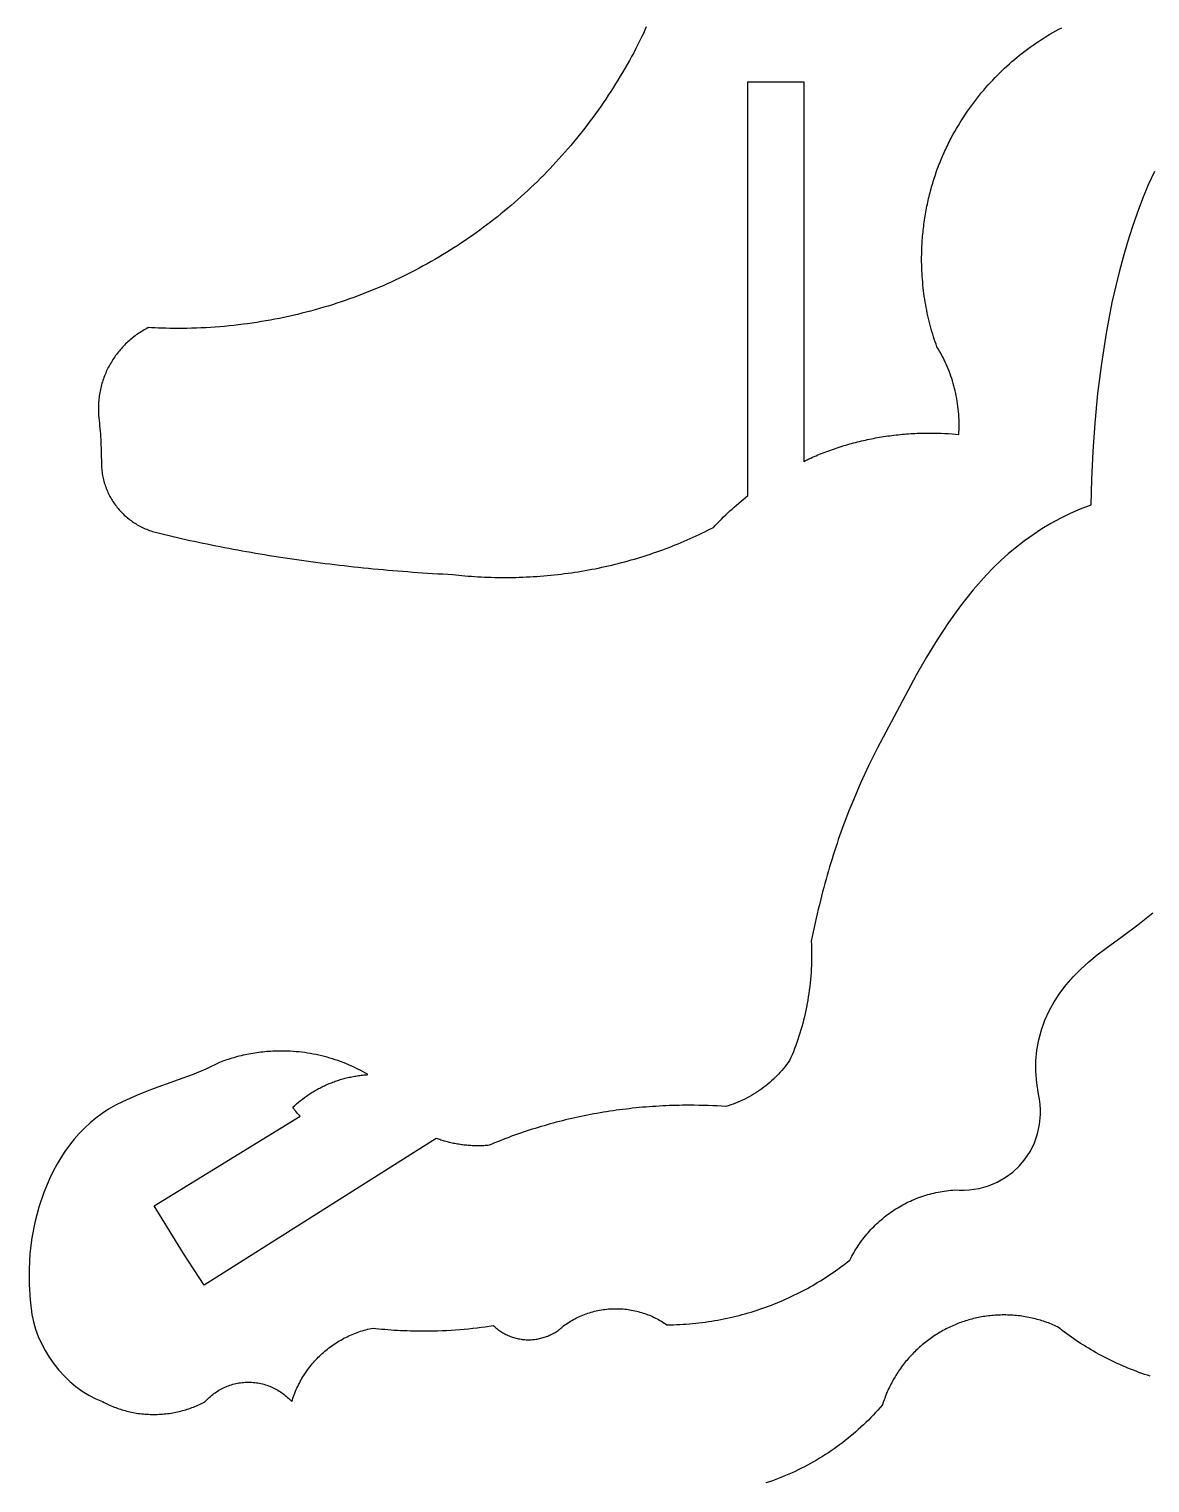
# Model space of a CAD drawing. Extents: x 205 to 567, y 321 to 897.
# Drawn here: x 410.7 to 472.5, y 583.9 to 664 of the extents above; entities that cross this region are included whole.
import ezdxf

# ---------------------------------------------------------------- set-up
doc = ezdxf.new("R2010")
doc.units = 0
doc.layers.add('Default_Layer', color=1, linetype='CONTINUOUS')

msp = doc.modelspace()

# ---------------------------------------------------------------- linework, layer by layer
at = {"layer": 'Default_Layer'}
for points in [[(444.734, 664.17), (444.677, 664.036), (444.619, 663.902), (444.56, 663.77), (444.501, 663.638), (444.39, 663.413), (444.277, 663.19), (444.162, 662.968), (444.045, 662.746), (443.927, 662.527), (443.807, 662.308), (443.685, 662.09), (443.561, 661.874), (443.436, 661.659), (443.308, 661.445), (443.179, 661.233), (443.049, 661.021), (442.916, 660.811), (442.782, 660.602), (442.646, 660.395), (442.509, 660.189), (442.37, 659.984), (442.229, 659.78), (442.087, 659.578), (441.943, 659.377), (441.797, 659.177), (441.65, 658.979), (441.501, 658.781), (441.35, 658.586), (441.198, 658.392), (441.044, 658.199), (440.889, 658.007), (440.732, 657.817), (440.574, 657.628), (440.414, 657.441), (440.252, 657.255), (440.089, 657.071), (439.925, 656.888), (439.759, 656.706), (439.591, 656.526), (439.422, 656.348), (439.252, 656.171), (439.08, 655.995), (438.907, 655.821), (438.732, 655.648), (438.556, 655.477), (438.378, 655.308), (438.199, 655.14), (438.018, 654.973), (437.836, 654.809), (437.653, 654.645), (437.469, 654.484), (437.283, 654.324), (437.095, 654.165), (436.907, 654.008), (436.717, 653.853), (436.525, 653.699), (436.333, 653.547), (436.139, 653.397), (435.943, 653.248), (435.747, 653.102), (435.549, 652.956), (435.35, 652.813), (435.15, 652.671), (434.948, 652.53), (434.745, 652.392), (434.541, 652.255), (434.336, 652.12), (434.13, 651.987), (433.922, 651.855), (433.713, 651.726), (433.503, 651.598), (433.292, 651.472), (433.08, 651.347), (432.866, 651.225), (432.652, 651.104), (432.436, 650.985), (432.219, 650.868), (432.002, 650.753), (431.783, 650.639), (431.562, 650.528), (431.341, 650.418), (431.119, 650.31), (430.896, 650.204), (430.671, 650.1), (430.446, 649.998), (430.22, 649.898), (429.992, 649.8), (429.764, 649.704), (429.535, 649.61), (429.304, 649.517), (429.073, 649.427), (428.841, 649.338), (428.607, 649.252), (428.373, 649.168), (428.138, 649.085), (427.902, 649.005), (427.665, 648.927), (427.427, 648.85), (427.188, 648.776), (426.949, 648.704), (426.708, 648.634), (426.467, 648.566), (426.224, 648.5), (425.981, 648.436), (425.737, 648.374), (425.493, 648.314), (425.247, 648.257), (425.001, 648.202), (424.754, 648.148), (424.506, 648.097), (424.257, 648.048), (424.007, 648.002), (423.757, 647.957), (423.506, 647.915), (423.254, 647.875), (423.002, 647.837), (422.749, 647.801), (422.495, 647.767), (422.24, 647.736), (421.985, 647.707), (421.729, 647.681), (421.473, 647.656), (421.215, 647.634), (420.957, 647.614), (420.699, 647.597), (420.44, 647.581), (420.18, 647.568), (419.92, 647.558), (419.659, 647.549), (419.397, 647.544), (419.135, 647.54), (418.872, 647.539), (418.661, 647.54), (418.451, 647.542), (418.243, 647.546), (418.039, 647.551), (417.838, 647.557), (417.642, 647.565), (417.452, 647.574), (417.269, 647.584), (417.192, 647.544), (417.116, 647.503), (417.041, 647.46), (416.967, 647.416), (416.893, 647.371), (416.82, 647.325), (416.749, 647.278), (416.678, 647.23), (416.608, 647.18), (416.539, 647.13), (416.471, 647.078), (416.403, 647.025), (416.337, 646.971), (416.272, 646.916), (416.207, 646.86), (416.144, 646.803), (416.082, 646.745), (416.02, 646.686), (415.96, 646.626), (415.901, 646.565), (415.842, 646.503), (415.785, 646.44), (415.729, 646.376), (415.674, 646.311), (415.62, 646.246), (415.567, 646.179), (415.515, 646.112), (415.465, 646.043), (415.416, 645.974), (415.367, 645.904), (415.32, 645.833), (415.274, 645.761), (415.23, 645.689), (415.186, 645.615), (415.144, 645.541), (415.103, 645.466), (415.064, 645.391), (415.025, 645.314), (414.988, 645.237), (414.952, 645.159), (414.918, 645.081), (414.884, 645.002), (414.853, 644.922), (414.822, 644.841), (414.793, 644.76), (414.765, 644.678), (414.739, 644.596), (414.714, 644.513), (414.69, 644.429), (414.668, 644.345), (414.647, 644.26), (414.628, 644.175), (414.61, 644.089), (414.594, 644.003), (414.579, 643.916), (414.566, 643.828), (414.554, 643.741), (414.544, 643.652), (414.535, 643.563), (414.528, 643.474), (414.522, 643.384), (414.518, 643.294), (414.516, 643.204), (414.515, 643.113), (414.515, 643.046), (414.517, 642.98), (414.519, 642.914), (414.522, 642.85), (414.525, 642.786), (414.53, 642.724), (414.535, 642.664), (414.541, 642.606), (414.557, 642.465), (414.572, 642.321), (414.586, 642.175), (414.6, 642.026), (414.612, 641.876), (414.624, 641.723), (414.634, 641.568), (414.643, 641.412), (414.652, 641.254), (414.659, 641.095), (414.666, 640.935), (414.671, 640.773), (414.675, 640.611), (414.678, 640.448), (414.68, 640.284), (414.681, 640.12), (414.683, 640.033), (414.686, 639.947), (414.692, 639.861), (414.699, 639.775), (414.708, 639.691), (414.719, 639.607), (414.732, 639.523), (414.746, 639.44), (414.762, 639.357), (414.78, 639.275), (414.799, 639.194), (414.82, 639.114), (414.843, 639.034), (414.867, 638.954), (414.893, 638.876), (414.92, 638.798), (414.949, 638.721), (414.98, 638.645), (415.012, 638.569), (415.045, 638.495), (415.081, 638.421), (415.117, 638.348), (415.155, 638.276), (415.194, 638.204), (415.235, 638.134), (415.277, 638.064), (415.321, 637.996), (415.366, 637.928), (415.412, 637.861), (415.46, 637.796), (415.509, 637.731), (415.559, 637.667), (415.611, 637.605), (415.663, 637.543), (415.717, 637.483), (415.772, 637.423), (415.829, 637.365), (415.886, 637.308), (415.945, 637.252), (416.005, 637.197), (416.066, 637.144), (416.128, 637.091), (416.191, 637.04), (416.256, 636.99), (416.321, 636.942), (416.387, 636.894), (416.455, 636.848), (416.523, 636.803), (416.592, 636.76), (416.662, 636.718), (416.734, 636.677), (416.806, 636.638), (416.879, 636.6), (416.953, 636.564), (417.028, 636.529), (417.103, 636.495), (417.18, 636.463), (417.257, 636.433), (417.335, 636.404), (417.414, 636.376), (417.494, 636.35), (417.574, 636.326), (417.655, 636.303), (417.737, 636.282), (417.962, 636.227), (418.188, 636.172), (418.415, 636.118), (418.644, 636.064), (418.873, 636.011), (419.104, 635.959), (419.336, 635.907), (419.569, 635.855), (419.803, 635.804), (420.038, 635.754), (420.274, 635.704), (420.511, 635.655), (420.75, 635.606), (420.989, 635.558), (421.229, 635.511), (421.471, 635.464), (421.713, 635.417), (421.957, 635.372), (422.201, 635.327), (422.446, 635.282), (422.693, 635.238), (422.94, 635.195), (423.189, 635.152), (423.438, 635.11), (423.688, 635.068), (423.939, 635.027), (424.191, 634.987), (424.444, 634.948), (424.698, 634.909), (424.953, 634.87), (425.208, 634.832), (425.465, 634.795), (425.722, 634.759), (425.98, 634.723), (426.239, 634.688), (426.499, 634.654), (426.76, 634.62), (427.021, 634.587), (427.284, 634.554), (427.547, 634.522), (427.81, 634.491), (428.075, 634.461), (428.34, 634.431), (428.606, 634.402), (428.873, 634.374), (429.141, 634.346), (429.409, 634.319), (429.678, 634.293), (429.947, 634.267), (430.218, 634.242), (430.489, 634.218), (430.76, 634.195), (431.032, 634.172), (431.305, 634.15), (431.579, 634.129), (431.853, 634.109), (432.128, 634.089), (432.403, 634.07), (432.679, 634.052), (432.955, 634.034), (433.232, 634.017), (433.51, 634.001), (433.788, 633.986), (434.067, 633.972), (434.23, 633.953), (434.397, 633.935), (434.566, 633.918), (434.739, 633.902), (434.913, 633.887), (435.09, 633.874), (435.269, 633.861), (435.45, 633.85), (435.633, 633.84), (435.817, 633.832), (436.003, 633.824), (436.19, 633.818), (436.378, 633.814), (436.566, 633.81), (436.756, 633.808), (436.946, 633.807), (437.142, 633.808), (437.339, 633.81), (437.535, 633.814), (437.73, 633.819), (437.925, 633.826), (438.12, 633.834), (438.314, 633.844), (438.508, 633.855), (438.702, 633.867), (438.895, 633.881), (439.087, 633.896), (439.279, 633.913), (439.471, 633.931), (439.662, 633.951), (439.853, 633.972), (440.043, 633.994), (440.233, 634.018), (440.423, 634.043), (440.611, 634.07), (440.8, 634.097), (440.988, 634.127), (441.175, 634.157), (441.361, 634.189), (441.548, 634.223), (441.733, 634.257), (441.918, 634.293), (442.103, 634.33), (442.287, 634.369), (442.47, 634.409), (442.653, 634.45), (442.835, 634.492), (443.016, 634.536), (443.197, 634.581), (443.377, 634.627), (443.557, 634.675), (443.736, 634.724), (443.914, 634.774), (444.092, 634.825), (444.269, 634.877), (444.445, 634.931), (444.62, 634.986), (444.795, 635.042), (444.969, 635.1), (445.143, 635.158), (445.315, 635.218), (445.487, 635.279), (445.659, 635.341), (445.829, 635.404), (445.999, 635.469), (446.168, 635.535), (446.336, 635.601), (446.503, 635.669), (446.67, 635.738), (446.835, 635.809), (447, 635.88), (447.164, 635.952), (447.328, 636.026), (447.49, 636.101), (447.652, 636.176), (447.813, 636.253), (447.972, 636.331), (448.131, 636.41), (448.289, 636.49), (448.447, 636.571), (448.557, 636.688), (448.667, 636.804), (448.779, 636.918), (448.892, 637.032), (449.006, 637.144), (449.122, 637.255), (449.238, 637.365), (449.356, 637.474), (449.475, 637.583), (449.595, 637.69), (449.717, 637.797), (449.841, 637.902), (449.966, 638.008), (450.092, 638.112), (450.221, 638.216), (450.351, 638.319), (450.351, 661.131), (453.423, 661.131), (453.423, 640.212), (453.519, 640.258), (453.615, 640.303), (453.712, 640.348), (453.81, 640.392), (453.907, 640.435), (454.006, 640.478), (454.105, 640.521), (454.204, 640.562), (454.304, 640.603), (454.404, 640.643), (454.505, 640.683), (454.606, 640.722), (454.708, 640.761), (454.81, 640.798), (454.912, 640.836), (455.016, 640.872), (455.119, 640.908), (455.223, 640.943), (455.327, 640.977), (455.432, 641.011), (455.537, 641.044), (455.643, 641.077), (455.749, 641.108), (455.855, 641.139), (455.962, 641.17), (456.069, 641.199), (456.177, 641.228), (456.285, 641.257), (456.393, 641.284), (456.502, 641.311), (456.611, 641.337), (456.721, 641.363), (456.831, 641.387), (456.941, 641.411), (457.051, 641.435), (457.162, 641.457), (457.273, 641.479), (457.385, 641.5), (457.497, 641.52), (457.609, 641.54), (457.722, 641.558), (457.834, 641.576), (457.948, 641.594), (458.061, 641.61), (458.175, 641.626), (458.289, 641.641), (458.403, 641.655), (458.518, 641.669), (458.633, 641.681), (458.748, 641.693), (458.863, 641.704), (458.979, 641.714), (459.095, 641.724), (459.211, 641.732), (459.328, 641.74), (459.445, 641.747), (459.561, 641.754), (459.679, 641.759), (459.796, 641.764), (459.914, 641.767), (460.032, 641.77), (460.15, 641.772), (460.268, 641.774), (460.386, 641.774), (460.597, 641.773), (460.806, 641.769), (461.012, 641.762), (461.216, 641.753), (461.416, 641.742), (461.611, 641.729), (461.8, 641.713), (461.983, 641.696), (461.99, 641.816), (461.995, 641.943), (461.998, 642.076), (461.999, 642.211), (461.998, 642.36), (461.994, 642.509), (461.987, 642.658), (461.978, 642.805), (461.966, 642.952), (461.952, 643.098), (461.935, 643.243), (461.916, 643.387), (461.894, 643.531), (461.87, 643.673), (461.843, 643.815), (461.814, 643.956), (461.783, 644.095), (461.749, 644.234), (461.713, 644.372), (461.675, 644.509), (461.634, 644.644), (461.591, 644.779), (461.546, 644.912), (461.499, 645.044), (461.45, 645.175), (461.399, 645.305), (461.345, 645.433), (461.289, 645.561), (461.232, 645.686), (461.172, 645.811), (461.11, 645.934), (461.047, 646.056), (460.981, 646.176), (460.914, 646.295), (460.844, 646.412), (460.773, 646.528), (460.724, 646.664), (460.676, 646.801), (460.629, 646.94), (460.584, 647.08), (460.54, 647.221), (460.497, 647.363), (460.456, 647.506), (460.416, 647.651), (460.378, 647.796), (460.341, 647.943), (460.306, 648.09), (460.272, 648.239), (460.24, 648.389), (460.209, 648.539), (460.179, 648.691), (460.152, 648.843), (460.125, 648.996), (460.101, 649.15), (460.078, 649.305), (460.056, 649.461), (460.037, 649.617), (460.018, 649.775), (460.002, 649.932), (459.987, 650.091), (459.974, 650.25), (459.962, 650.41), (459.953, 650.57), (459.945, 650.731), (459.939, 650.893), (459.934, 651.055), (459.931, 651.217), (459.93, 651.38), (459.931, 651.495), (459.932, 651.609), (459.934, 651.724), (459.938, 651.838), (459.942, 651.952), (459.946, 652.065), (459.952, 652.179), (459.959, 652.292), (459.966, 652.405), (459.975, 652.517), (459.984, 652.63), (459.994, 652.742), (460.005, 652.854), (460.016, 652.965), (460.029, 653.077), (460.042, 653.188), (460.057, 653.298), (460.072, 653.409), (460.088, 653.519), (460.104, 653.629), (460.122, 653.738), (460.14, 653.847), (460.159, 653.956), (460.179, 654.065), (460.2, 654.173), (460.221, 654.281), (460.244, 654.388), (460.267, 654.495), (460.291, 654.602), (460.315, 654.709), (460.341, 654.815), (460.367, 654.92), (460.394, 655.026), (460.422, 655.131), (460.45, 655.235), (460.479, 655.34), (460.509, 655.443), (460.54, 655.547), (460.571, 655.65), (460.604, 655.753), (460.636, 655.855), (460.67, 655.956), (460.704, 656.058), (460.74, 656.159), (460.775, 656.259), (460.812, 656.359), (460.849, 656.459), (460.887, 656.558), (460.926, 656.657), (460.965, 656.755), (461.005, 656.853), (461.045, 656.95), (461.087, 657.047), (461.129, 657.143), (461.172, 657.239), (461.215, 657.335), (461.259, 657.43), (461.304, 657.524), (461.349, 657.618), (461.395, 657.711), (461.442, 657.804), (461.489, 657.897), (461.537, 657.988), (461.585, 658.08), (461.675, 658.245), (461.766, 658.408), (461.859, 658.57), (461.954, 658.731), (462.051, 658.89), (462.15, 659.048), (462.251, 659.205), (462.353, 659.36), (462.458, 659.513), (462.564, 659.665), (462.672, 659.816), (462.782, 659.965), (462.894, 660.112), (463.007, 660.258), (463.122, 660.403), (463.239, 660.546), (463.358, 660.687), (463.478, 660.827), (463.6, 660.965), (463.724, 661.102), (463.85, 661.237), (463.977, 661.37), (464.106, 661.502), (464.236, 661.631), (464.368, 661.76), (464.502, 661.886), (464.637, 662.011), (464.774, 662.134), (464.912, 662.256), (465.052, 662.375), (465.194, 662.493), (465.337, 662.609), (465.482, 662.723), (465.628, 662.836), (465.775, 662.946), (465.924, 663.055), (466.075, 663.162), (466.227, 663.267), (466.38, 663.37), (466.535, 663.471), (466.692, 663.57), (466.849, 663.668), (467.008, 663.763), (467.169, 663.857), (467.331, 663.948), (467.494, 664.038), (467.658, 664.125)], [(472.773, 656.203), (472.432, 655.451), (472.113, 654.682), (471.814, 653.897), (471.536, 653.099), (471.278, 652.289), (471.039, 651.469), (470.818, 650.641), (470.615, 649.807), (470.43, 648.969), (470.107, 647.286), (469.845, 645.608), (469.638, 643.948), (469.481, 642.323), (469.369, 640.746), (469.297, 639.232), (469.258, 637.796), (468.678, 637.572), (468.119, 637.328), (467.579, 637.064), (467.059, 636.783), (466.558, 636.484), (466.074, 636.168), (465.608, 635.836), (465.158, 635.488), (464.724, 635.125), (464.305, 634.749), (463.901, 634.359), (463.51, 633.957), (462.767, 633.118), (462.07, 632.238), (461.414, 631.323), (460.794, 630.378), (460.204, 629.409), (459.637, 628.423), (458.555, 626.42), (457.502, 624.417), (457.016, 623.451), (456.559, 622.459), (456.126, 621.447), (455.917, 620.934), (455.842, 620.744), (455.768, 620.552), (455.694, 620.358), (455.62, 620.161), (455.547, 619.962), (455.475, 619.76), (455.403, 619.557), (455.332, 619.351), (455.262, 619.142), (455.192, 618.932), (455.123, 618.719), (455.054, 618.504), (454.986, 618.287), (454.919, 618.068), (454.853, 617.846), (454.787, 617.622), (454.722, 617.396), (454.658, 617.168), (454.594, 616.937), (454.531, 616.705), (454.469, 616.47), (454.408, 616.233), (454.348, 615.994), (454.288, 615.752), (454.229, 615.509), (454.171, 615.263), (454.114, 615.015), (454.058, 614.765), (454.003, 614.513), (453.948, 614.259), (453.895, 614.003), (453.842, 613.744), (453.85, 613.571), (453.856, 613.387), (453.86, 613.196), (453.861, 613.001), (453.86, 612.803), (453.856, 612.607), (453.85, 612.411), (453.841, 612.215), (453.829, 612.02), (453.815, 611.827), (453.798, 611.634), (453.779, 611.441), (453.758, 611.25), (453.734, 611.06), (453.708, 610.87), (453.679, 610.682), (453.648, 610.494), (453.615, 610.308), (453.579, 610.122), (453.542, 609.938), (453.501, 609.755), (453.459, 609.573), (453.415, 609.392), (453.368, 609.213), (453.319, 609.035), (453.268, 608.858), (453.215, 608.682), (453.16, 608.508), (453.102, 608.335), (453.043, 608.164), (452.982, 607.994), (452.919, 607.826), (452.853, 607.659), (452.786, 607.494), (452.717, 607.331), (452.646, 607.169), (452.566, 607.057), (452.483, 606.947), (452.399, 606.839), (452.312, 606.732), (452.224, 606.628), (452.133, 606.525), (452.04, 606.425), (451.946, 606.326), (451.849, 606.23), (451.75, 606.136), (451.65, 606.043), (451.547, 605.953), (451.443, 605.865), (451.337, 605.779), (451.228, 605.695), (451.118, 605.614), (451.007, 605.535), (450.893, 605.458), (450.778, 605.383), (450.66, 605.311), (450.542, 605.241), (450.421, 605.173), (450.299, 605.108), (450.175, 605.045), (450.05, 604.985), (449.922, 604.927), (449.794, 604.871), (449.663, 604.819), (449.532, 604.768), (449.398, 604.721), (449.263, 604.676), (449.127, 604.634), (448.897, 604.649), (448.658, 604.664), (448.412, 604.676), (448.161, 604.686), (447.904, 604.694), (447.643, 604.699), (447.38, 604.703), (447.115, 604.704), (446.928, 604.703), (446.742, 604.702), (446.555, 604.699), (446.369, 604.695), (446.184, 604.689), (445.999, 604.683), (445.814, 604.675), (445.629, 604.666), (445.445, 604.657), (445.261, 604.645), (445.077, 604.633), (444.894, 604.62), (444.711, 604.605), (444.529, 604.59), (444.346, 604.573), (444.165, 604.555), (443.984, 604.536), (443.803, 604.516), (443.622, 604.495), (443.442, 604.473), (443.263, 604.45), (443.083, 604.425), (442.905, 604.4), (442.727, 604.374), (442.549, 604.346), (442.371, 604.317), (442.195, 604.288), (442.018, 604.257), (441.843, 604.225), (441.667, 604.192), (441.492, 604.158), (441.318, 604.124), (441.144, 604.088), (440.971, 604.051), (440.799, 604.013), (440.626, 603.974), (440.455, 603.934), (440.284, 603.893), (440.113, 603.851), (439.944, 603.808), (439.774, 603.764), (439.606, 603.719), (439.438, 603.673), (439.27, 603.627), (439.104, 603.579), (438.937, 603.53), (438.772, 603.48), (438.607, 603.43), (438.443, 603.378), (438.279, 603.326), (438.117, 603.272), (437.954, 603.218), (437.793, 603.163), (437.632, 603.107), (437.472, 603.049), (437.313, 602.991), (437.154, 602.933), (436.996, 602.873), (436.839, 602.812), (436.682, 602.751), (436.527, 602.688), (436.372, 602.625), (436.218, 602.561), (436.064, 602.496), (435.994, 602.489), (435.922, 602.484), (435.847, 602.479), (435.77, 602.475), (435.692, 602.472), (435.613, 602.469), (435.533, 602.468), (435.452, 602.467), (435.375, 602.468), (435.298, 602.469), (435.221, 602.471), (435.144, 602.474), (435.068, 602.478), (434.992, 602.483), (434.916, 602.489), (434.84, 602.495), (434.765, 602.502), (434.69, 602.51), (434.615, 602.519), (434.541, 602.529), (434.467, 602.539), (434.394, 602.551), (434.321, 602.563), (434.248, 602.575), (434.176, 602.589), (434.104, 602.603), (434.032, 602.618), (433.961, 602.634), (433.891, 602.651), (433.821, 602.668), (433.751, 602.686), (433.682, 602.704), (433.614, 602.724), (433.546, 602.744), (433.478, 602.765), (433.412, 602.786), (433.345, 602.808), (433.28, 602.831), (433.214, 602.854), (433.15, 602.879), (420.343, 594.793), (419.206, 596.533), (417.597, 599.15), (425.645, 604.097), (425.591, 604.153), (425.538, 604.211), (425.487, 604.27), (425.436, 604.331), (425.386, 604.393), (425.337, 604.458), (425.289, 604.524), (425.242, 604.593), (425.345, 604.688), (425.45, 604.781), (425.557, 604.872), (425.666, 604.961), (425.777, 605.048), (425.89, 605.132), (426.004, 605.214), (426.063, 605.254), (426.121, 605.293), (426.18, 605.332), (426.239, 605.371), (426.299, 605.408), (426.359, 605.445), (426.42, 605.482), (426.481, 605.517), (426.543, 605.553), (426.605, 605.587), (426.667, 605.621), (426.73, 605.654), (426.793, 605.687), (426.857, 605.719), (426.921, 605.75), (426.985, 605.78), (427.05, 605.81), (427.115, 605.84), (427.181, 605.868), (427.247, 605.896), (427.313, 605.923), (427.38, 605.95), (427.447, 605.976), (427.514, 606.001), (427.582, 606.025), (427.65, 606.049), (427.719, 606.072), (427.788, 606.094), (427.857, 606.116), (427.927, 606.137), (427.996, 606.157), (428.067, 606.176), (428.137, 606.195), (428.208, 606.213), (428.279, 606.23), (428.351, 606.246), (428.423, 606.262), (428.495, 606.277), (428.567, 606.291), (428.64, 606.304), (428.713, 606.317), (428.786, 606.329), (428.86, 606.34), (428.934, 606.35), (429.008, 606.359), (429.082, 606.368), (429.157, 606.376), (429.232, 606.383), (429.307, 606.389), (429.383, 606.394), (429.254, 606.47), (429.123, 606.543), (428.99, 606.615), (428.857, 606.684), (428.721, 606.752), (428.584, 606.817), (428.446, 606.88), (428.306, 606.942), (428.165, 607), (428.022, 607.057), (427.878, 607.112), (427.733, 607.164), (427.586, 607.214), (427.439, 607.261), (427.29, 607.307), (427.14, 607.35), (426.988, 607.39), (426.836, 607.428), (426.682, 607.464), (426.528, 607.497), (426.372, 607.528), (426.215, 607.556), (426.058, 607.582), (425.899, 607.605), (425.74, 607.625), (425.58, 607.643), (425.418, 607.658), (425.256, 607.671), (425.094, 607.68), (424.93, 607.687), (424.766, 607.692), (424.601, 607.693), (424.486, 607.692), (424.372, 607.69), (424.258, 607.687), (424.144, 607.682), (424.031, 607.676), (423.918, 607.669), (423.806, 607.66), (423.694, 607.65), (423.583, 607.639), (423.472, 607.627), (423.361, 607.613), (423.251, 607.598), (423.142, 607.582), (423.033, 607.565), (422.925, 607.546), (422.818, 607.526), (422.711, 607.505), (422.604, 607.483), (422.499, 607.46), (422.394, 607.436), (422.29, 607.41), (422.186, 607.384), (422.083, 607.356), (421.981, 607.327), (421.88, 607.297), (421.78, 607.266), (421.68, 607.234), (421.582, 607.201), (421.484, 607.167), (421.387, 607.132), (421.291, 607.095), (421.195, 607.058), (420.438, 606.701), (419.68, 606.388), (418.919, 606.102), (417.389, 605.546), (416.618, 605.242), (415.842, 604.899), (415.453, 604.701), (415.081, 604.485), (414.724, 604.249), (414.383, 603.997), (414.059, 603.727), (413.749, 603.442), (413.456, 603.141), (413.178, 602.826), (412.916, 602.498), (412.668, 602.158), (412.436, 601.805), (412.219, 601.442), (412.017, 601.068), (411.83, 600.686), (411.499, 599.896), (411.226, 599.079), (411.009, 598.242), (410.849, 597.391), (410.743, 596.534), (410.692, 595.675), (410.693, 594.823), (410.747, 593.984), (410.851, 593.165), (410.933, 592.76), (411.048, 592.356), (411.195, 591.956), (411.37, 591.563), (411.574, 591.178), (411.803, 590.805), (412.056, 590.446), (412.333, 590.103), (412.629, 589.778), (412.945, 589.475), (413.279, 589.195), (413.628, 588.941), (413.991, 588.716), (414.366, 588.521), (414.748, 588.361), (414.826, 588.32), (414.904, 588.28), (414.983, 588.241), (415.062, 588.203), (415.143, 588.166), (415.224, 588.131), (415.307, 588.097), (415.39, 588.063), (415.473, 588.031), (415.558, 588.001), (415.643, 587.971), (415.729, 587.943), (415.816, 587.916), (415.903, 587.89), (415.991, 587.865), (416.08, 587.842), (416.169, 587.82), (416.259, 587.799), (416.35, 587.78), (416.441, 587.762), (416.533, 587.745), (416.625, 587.73), (416.718, 587.716), (416.811, 587.704), (416.905, 587.693), (416.999, 587.683), (417.094, 587.675), (417.189, 587.668), (417.284, 587.663), (417.38, 587.659), (417.477, 587.657), (417.574, 587.656), (417.67, 587.657), (417.767, 587.659), (417.863, 587.663), (417.958, 587.668), (418.053, 587.675), (418.148, 587.683), (418.242, 587.693), (418.336, 587.704), (418.429, 587.716), (418.522, 587.73), (418.614, 587.745), (418.706, 587.762), (418.797, 587.78), (418.888, 587.799), (418.978, 587.82), (419.067, 587.842), (419.156, 587.865), (419.244, 587.89), (419.331, 587.916), (419.418, 587.943), (419.504, 587.971), (419.589, 588.001), (419.674, 588.031), (419.758, 588.063), (419.841, 588.097), (419.923, 588.131), (420.004, 588.166), (420.085, 588.203), (420.165, 588.241), (420.243, 588.28), (420.322, 588.32), (420.399, 588.361), (420.455, 588.422), (420.512, 588.481), (420.572, 588.539), (420.632, 588.596), (420.694, 588.651), (420.757, 588.704), (420.822, 588.756), (420.888, 588.806), (420.956, 588.854), (421.024, 588.901), (421.094, 588.946), (421.165, 588.989), (421.237, 589.03), (421.311, 589.07), (421.385, 589.108), (421.461, 589.143), (421.538, 589.177), (421.615, 589.209), (421.694, 589.239), (421.774, 589.267), (421.854, 589.292), (421.936, 589.316), (422.018, 589.338), (422.101, 589.357), (422.185, 589.374), (422.27, 589.39), (422.355, 589.402), (422.441, 589.413), (422.528, 589.421), (422.616, 589.427), (422.704, 589.431), (422.793, 589.432), (422.882, 589.431), (422.97, 589.427), (423.057, 589.421), (423.144, 589.413), (423.23, 589.402), (423.316, 589.39), (423.401, 589.374), (423.485, 589.357), (423.568, 589.338), (423.65, 589.316), (423.732, 589.292), (423.812, 589.267), (423.892, 589.239), (423.97, 589.209), (424.048, 589.177), (424.125, 589.143), (424.2, 589.108), (424.275, 589.07), (424.348, 589.03), (424.421, 588.989), (424.492, 588.946), (424.561, 588.901), (424.63, 588.854), (424.697, 588.806), (424.764, 588.756), (424.828, 588.704), (424.892, 588.651), (424.954, 588.596), (425.014, 588.539), (425.073, 588.481), (425.131, 588.422), (425.187, 588.361), (425.217, 588.457), (425.249, 588.554), (425.282, 588.649), (425.317, 588.743), (425.354, 588.837), (425.392, 588.93), (425.431, 589.022), (425.472, 589.113), (425.514, 589.204), (425.558, 589.293), (425.603, 589.382), (425.65, 589.47), (425.698, 589.556), (425.747, 589.642), (425.798, 589.727), (425.85, 589.811), (425.904, 589.894), (425.959, 589.976), (426.015, 590.056), (426.072, 590.136), (426.131, 590.215), (426.191, 590.293), (426.252, 590.37), (426.315, 590.445), (426.378, 590.52), (426.443, 590.593), (426.509, 590.666), (426.577, 590.737), (426.645, 590.807), (426.715, 590.876), (426.786, 590.943), (426.858, 591.01), (426.931, 591.075), (427.005, 591.139), (427.08, 591.202), (427.156, 591.263), (427.234, 591.323), (427.312, 591.382), (427.391, 591.44), (427.472, 591.496), (427.553, 591.552), (427.636, 591.605), (427.719, 591.658), (427.804, 591.709), (427.889, 591.758), (427.975, 591.806), (428.062, 591.853), (428.15, 591.898), (428.239, 591.942), (428.329, 591.985), (428.42, 592.026), (428.511, 592.065), (428.603, 592.103), (428.697, 592.14), (428.791, 592.175), (428.885, 592.208), (428.981, 592.24), (429.077, 592.27), (429.174, 592.299), (429.272, 592.326), (429.37, 592.352), (429.469, 592.376), (429.569, 592.398), (429.67, 592.418), (429.828, 592.4), (429.99, 592.382), (430.155, 592.366), (430.322, 592.35), (430.491, 592.336), (430.663, 592.323), (430.836, 592.311), (431.012, 592.3), (431.189, 592.29), (431.368, 592.282), (431.548, 592.275), (431.73, 592.269), (431.912, 592.264), (432.095, 592.261), (432.279, 592.259), (432.464, 592.258), (432.717, 592.259), (432.97, 592.263), (433.222, 592.269), (433.472, 592.278), (433.721, 592.289), (433.968, 592.303), (434.214, 592.319), (434.457, 592.337), (434.698, 592.358), (434.936, 592.38), (435.172, 592.405), (435.404, 592.432), (435.633, 592.461), (435.859, 592.493), (436.081, 592.526), (436.299, 592.561), (436.347, 592.516), (436.396, 592.472), (436.446, 592.429), (436.497, 592.387), (436.549, 592.347), (436.602, 592.308), (436.655, 592.27), (436.71, 592.233), (436.766, 592.197), (436.822, 592.163), (436.88, 592.13), (436.938, 592.098), (436.997, 592.068), (437.057, 592.039), (437.118, 592.011), (437.179, 591.985), (437.241, 591.96), (437.304, 591.937), (437.368, 591.915), (437.432, 591.895), (437.497, 591.876), (437.562, 591.859), (437.629, 591.843), (437.695, 591.829), (437.763, 591.816), (437.831, 591.805), (437.899, 591.796), (437.968, 591.788), (438.037, 591.782), (438.107, 591.778), (438.178, 591.775), (438.249, 591.774), (438.318, 591.775), (438.387, 591.778), (438.456, 591.782), (438.524, 591.788), (438.592, 591.795), (438.659, 591.804), (438.726, 591.815), (438.792, 591.827), (438.858, 591.84), (438.923, 591.856), (438.987, 591.872), (439.051, 591.891), (439.114, 591.91), (439.177, 591.931), (439.239, 591.954), (439.3, 591.978), (439.36, 592.003), (439.42, 592.029), (439.479, 592.057), (439.537, 592.087), (439.595, 592.117), (439.651, 592.149), (439.707, 592.182), (439.762, 592.217), (439.816, 592.252), (439.87, 592.289), (439.922, 592.327), (439.973, 592.366), (440.024, 592.406), (440.073, 592.448), (440.122, 592.49), (440.169, 592.534), (440.245, 592.589), (440.321, 592.642), (440.399, 592.695), (440.478, 592.745), (440.558, 592.795), (440.639, 592.843), (440.722, 592.889), (440.805, 592.934), (440.889, 592.977), (440.975, 593.018), (441.061, 593.058), (441.148, 593.097), (441.237, 593.133), (441.326, 593.168), (441.416, 593.202), (441.507, 593.233), (441.599, 593.263), (441.692, 593.291), (441.785, 593.317), (441.879, 593.342), (441.974, 593.365), (442.07, 593.385), (442.167, 593.404), (442.264, 593.421), (442.362, 593.436), (442.46, 593.45), (442.559, 593.461), (442.659, 593.47), (442.759, 593.477), (442.86, 593.482), (442.961, 593.485), (443.063, 593.486), (443.162, 593.485), (443.26, 593.483), (443.358, 593.478), (443.455, 593.471), (443.551, 593.462), (443.647, 593.452), (443.742, 593.44), (443.837, 593.425), (443.931, 593.41), (444.025, 593.392), (444.117, 593.372), (444.21, 593.351), (444.301, 593.328), (444.392, 593.304), (444.482, 593.277), (444.571, 593.249), (444.659, 593.22), (444.747, 593.189), (444.833, 593.156), (444.919, 593.122), (445.004, 593.086), (445.088, 593.048), (445.171, 593.009), (445.253, 592.969), (445.335, 592.927), (445.415, 592.883), (445.494, 592.839), (445.572, 592.792), (445.65, 592.745), (445.726, 592.696), (445.801, 592.645), (445.875, 592.594), (446.054, 592.596), (446.233, 592.601), (446.412, 592.608), (446.59, 592.616), (446.767, 592.626), (446.944, 592.638), (447.121, 592.652), (447.297, 592.668), (447.472, 592.686), (447.647, 592.705), (447.822, 592.726), (447.995, 592.749), (448.168, 592.774), (448.341, 592.801), (448.513, 592.829), (448.684, 592.859), (448.855, 592.891), (449.025, 592.925), (449.194, 592.96), (449.363, 592.997), (449.531, 593.036), (449.698, 593.076), (449.865, 593.119), (450.031, 593.162), (450.196, 593.208), (450.36, 593.255), (450.524, 593.304), (450.687, 593.354), (450.849, 593.406), (451.011, 593.46), (451.172, 593.515), (451.332, 593.572), (451.491, 593.63), (451.649, 593.69), (451.806, 593.752), (451.963, 593.815), (452.119, 593.88), (452.274, 593.946), (452.428, 594.014), (452.581, 594.083), (452.734, 594.154), (452.885, 594.226), (453.036, 594.3), (453.185, 594.375), (453.334, 594.451), (453.482, 594.529), (453.629, 594.609), (453.775, 594.69), (453.92, 594.772), (454.064, 594.856), (454.207, 594.941), (454.349, 595.028), (454.49, 595.116), (454.63, 595.205), (454.769, 595.296), (454.907, 595.388), (455.044, 595.481), (455.18, 595.576), (455.314, 595.671), (455.448, 595.769), (455.581, 595.867), (455.712, 595.967), (455.843, 596.068), (455.972, 596.171), (456.024, 596.273), (456.077, 596.374), (456.132, 596.475), (456.188, 596.574), (456.246, 596.672), (456.306, 596.769), (456.367, 596.865), (456.429, 596.96), (456.493, 597.054), (456.558, 597.147), (456.625, 597.238), (456.693, 597.329), (456.762, 597.418), (456.833, 597.506), (456.905, 597.593), (456.978, 597.678), (457.053, 597.763), (457.129, 597.846), (457.207, 597.927), (457.285, 598.008), (457.365, 598.087), (457.447, 598.165), (457.529, 598.242), (457.613, 598.317), (457.697, 598.391), (457.783, 598.463), (457.87, 598.534), (457.959, 598.604), (458.048, 598.672), (458.139, 598.739), (458.23, 598.804), (458.323, 598.868), (458.417, 598.93), (458.512, 598.991), (458.608, 599.05), (458.705, 599.108), (458.802, 599.164), (458.901, 599.219), (459.001, 599.272), (459.102, 599.323), (459.204, 599.373), (459.307, 599.421), (459.41, 599.468), (459.515, 599.512), (459.62, 599.556), (459.726, 599.597), (459.834, 599.637), (459.942, 599.675), (460.05, 599.711), (460.16, 599.746), (460.27, 599.779), (460.381, 599.81), (460.493, 599.839), (460.606, 599.866), (460.719, 599.892), (460.833, 599.915), (460.948, 599.937), (461.064, 599.957), (461.18, 599.975), (461.296, 599.991), (461.414, 600.005), (461.532, 600.018), (461.65, 600.028), (461.77, 600.036), (461.997, 600.022), (462.281, 600.022), (462.559, 600.038), (463.097, 600.119), (463.609, 600.261), (464.092, 600.46), (464.54, 600.712), (464.952, 601.015), (465.323, 601.362), (465.649, 601.752), (465.927, 602.179), (466.154, 602.641), (466.325, 603.132), (466.437, 603.65), (466.487, 604.19), (466.487, 604.467), (466.471, 604.748), (466.437, 605.033), (466.385, 605.321), (466.279, 605.949), (466.229, 606.563), (466.232, 607.16), (466.287, 607.743), (466.39, 608.308), (466.54, 608.858), (466.734, 609.39), (466.97, 609.906), (467.246, 610.403), (467.56, 610.883), (467.909, 611.344), (468.29, 611.787), (468.703, 612.211), (469.144, 612.615), (469.611, 612.999), (470.102, 613.363), (471, 614.006), (471.862, 614.653), (472.686, 615.317)], [(472.541, 589.763), (472.384, 589.814), (472.228, 589.866), (472.072, 589.92), (471.918, 589.976), (471.764, 590.033), (471.611, 590.091), (471.458, 590.151), (471.307, 590.212), (471.156, 590.275), (471.006, 590.339), (470.857, 590.405), (470.709, 590.472), (470.561, 590.54), (470.415, 590.61), (470.269, 590.682), (470.124, 590.754), (469.98, 590.828), (469.837, 590.904), (469.695, 590.981), (469.553, 591.059), (469.413, 591.138), (469.273, 591.219), (469.135, 591.301), (468.997, 591.385), (468.861, 591.469), (468.725, 591.555), (468.59, 591.643), (468.457, 591.731), (468.324, 591.821), (468.192, 591.912), (468.061, 592.005), (467.932, 592.098), (467.803, 592.193), (467.675, 592.289), (467.549, 592.386), (467.423, 592.485), (467.341, 592.523), (467.259, 592.56), (467.176, 592.596), (467.091, 592.631), (467.006, 592.665), (466.92, 592.698), (466.834, 592.73), (466.746, 592.761), (466.658, 592.791), (466.569, 592.82), (466.48, 592.847), (466.39, 592.873), (466.299, 592.898), (466.207, 592.922), (466.115, 592.945), (466.022, 592.967), (465.929, 592.987), (465.835, 593.006), (465.74, 593.024), (465.645, 593.041), (465.549, 593.056), (465.453, 593.071), (465.356, 593.084), (465.259, 593.095), (465.162, 593.105), (465.063, 593.114), (464.965, 593.122), (464.866, 593.128), (464.767, 593.133), (464.667, 593.136), (464.567, 593.139), (464.466, 593.139), (464.37, 593.139), (464.273, 593.137), (464.177, 593.133), (464.082, 593.129), (463.986, 593.123), (463.892, 593.116), (463.797, 593.108), (463.703, 593.098), (463.609, 593.088), (463.516, 593.076), (463.424, 593.063), (463.331, 593.048), (463.24, 593.033), (463.148, 593.016), (463.058, 592.998), (462.968, 592.98), (462.878, 592.96), (462.789, 592.938), (462.701, 592.916), (462.613, 592.893), (462.526, 592.868), (462.44, 592.843), (462.354, 592.817), (462.269, 592.789), (462.184, 592.76), (462.101, 592.731), (462.018, 592.7), (461.935, 592.669), (461.854, 592.636), (461.773, 592.602), (461.694, 592.568), (461.614, 592.532), (461.528, 592.493), (461.443, 592.452), (461.358, 592.41), (461.274, 592.367), (461.191, 592.323), (461.108, 592.278), (461.026, 592.233), (460.945, 592.186), (460.864, 592.138), (460.785, 592.089), (460.705, 592.039), (460.627, 591.988), (460.55, 591.936), (460.473, 591.883), (460.397, 591.83), (460.321, 591.775), (460.247, 591.719), (460.173, 591.663), (460.1, 591.605), (460.028, 591.547), (459.957, 591.488), (459.887, 591.427), (459.817, 591.366), (459.748, 591.304), (459.68, 591.241), (459.613, 591.178), (459.547, 591.113), (459.481, 591.048), (459.417, 590.981), (459.353, 590.914), (459.29, 590.846), (459.229, 590.777), (459.168, 590.708), (459.108, 590.637), (459.048, 590.566), (458.99, 590.494), (458.933, 590.421), (458.877, 590.347), (458.821, 590.273), (458.767, 590.197), (458.713, 590.121), (458.661, 590.045), (458.609, 589.967), (458.559, 589.889), (458.509, 589.81), (458.461, 589.73), (458.413, 589.65), (458.367, 589.569), (458.321, 589.487), (458.277, 589.405), (458.234, 589.321), (458.191, 589.237), (458.15, 589.153), (458.11, 589.068), (458.071, 588.982), (458.032, 588.895), (457.995, 588.808), (457.959, 588.72), (457.925, 588.632), (457.891, 588.543), (457.858, 588.453), (457.827, 588.363), (457.797, 588.272), (457.767, 588.18), (457.642, 588.037), (457.515, 587.895), (457.387, 587.755), (457.256, 587.616), (457.124, 587.48), (456.99, 587.345), (456.854, 587.212), (456.717, 587.08), (456.578, 586.951), (456.437, 586.823), (456.295, 586.697), (456.15, 586.573), (456.005, 586.451), (455.857, 586.331), (455.709, 586.213), (455.558, 586.097), (455.406, 585.982), (455.253, 585.87), (455.098, 585.76), (454.941, 585.652), (454.783, 585.545), (454.624, 585.441), (454.463, 585.339), (454.301, 585.239), (454.137, 585.141), (453.972, 585.045), (453.806, 584.952), (453.638, 584.86), (453.469, 584.771), (453.299, 584.684), (453.127, 584.599), (452.954, 584.516), (452.78, 584.436), (452.605, 584.358), (452.428, 584.282), (452.251, 584.208), (452.072, 584.137), (451.891, 584.068), (451.71, 584.002), (451.528, 583.938), (451.344, 583.876)]]:
    msp.add_lwpolyline(points, dxfattribs=at)

doc.saveas('drawing.dxf')
